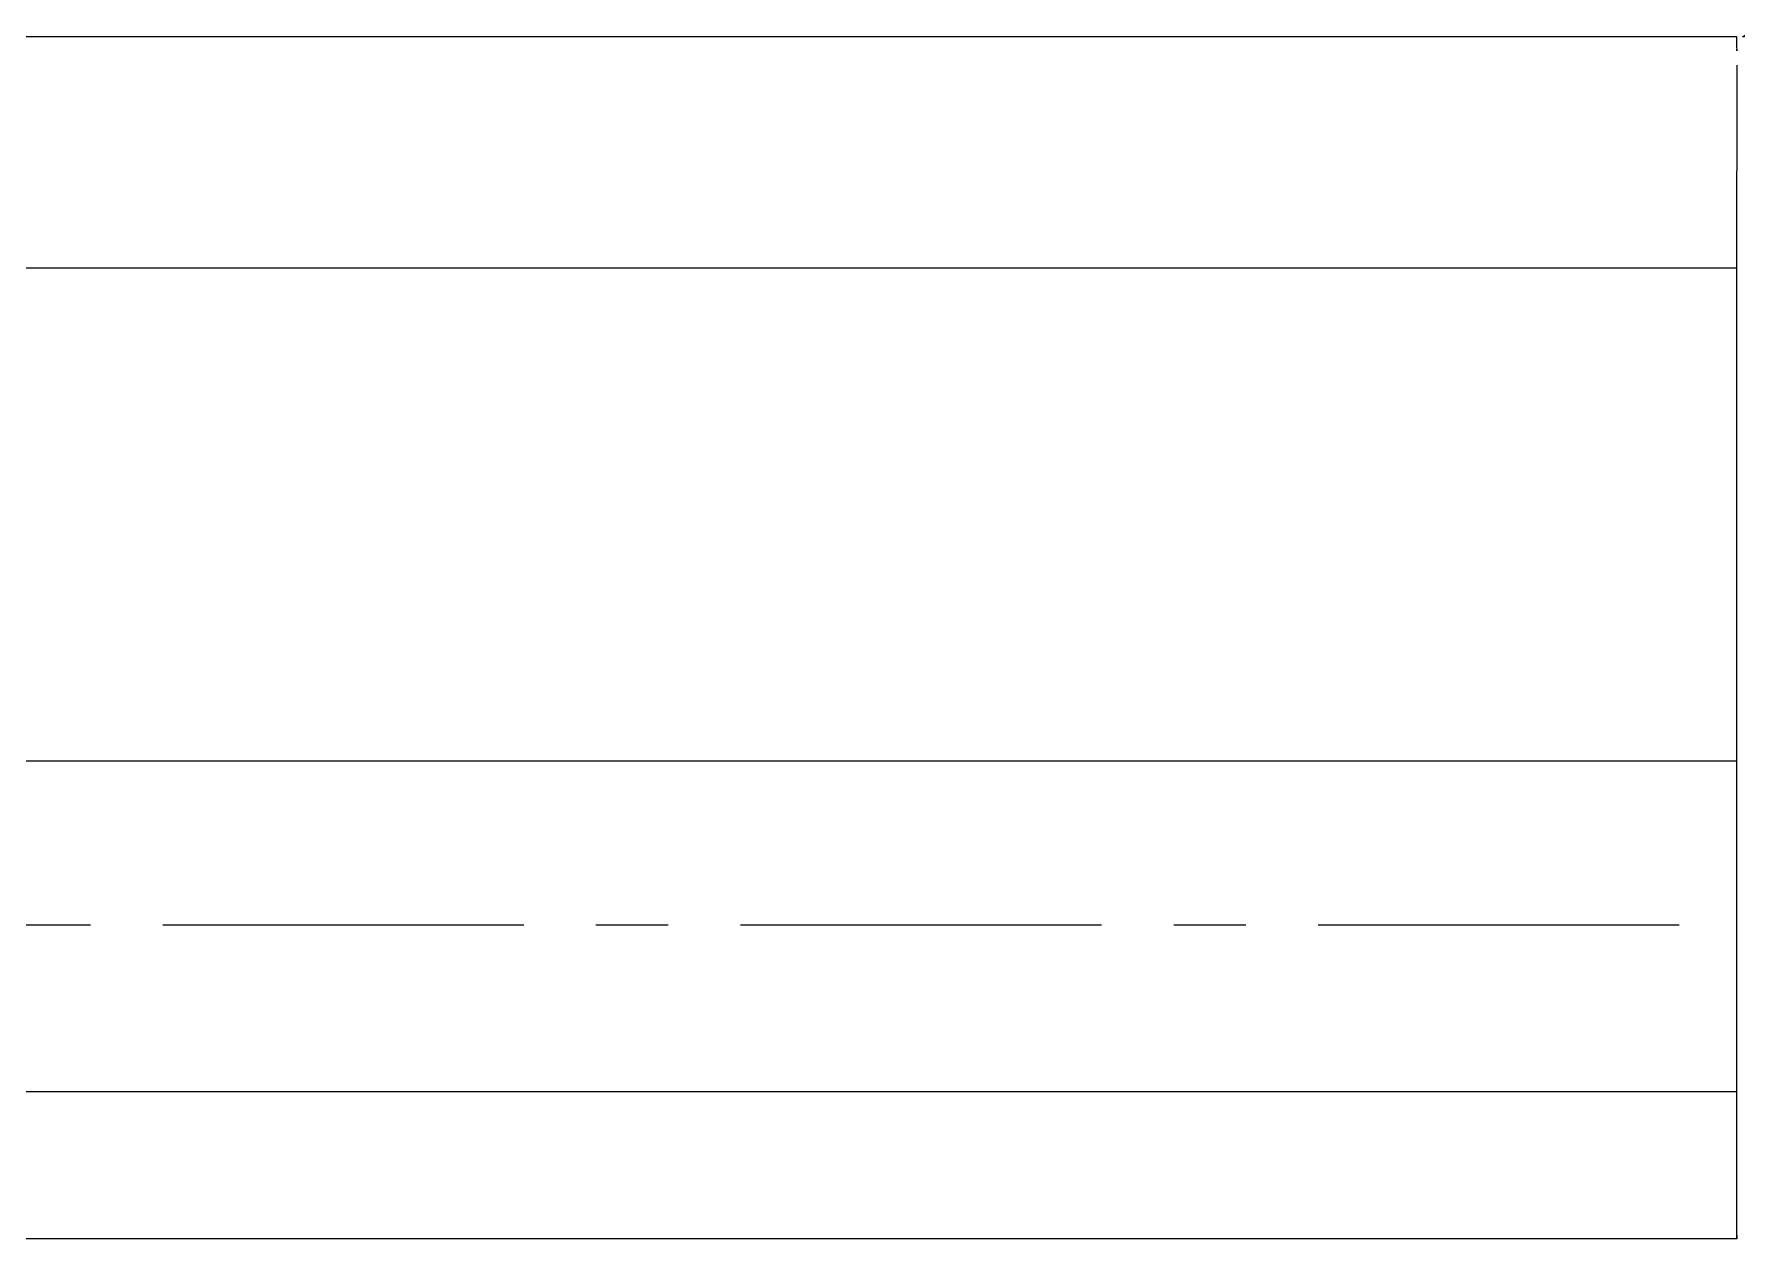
# Model space of a CAD drawing. Extents: x 16296675745 to 16296677481, y -37409619395 to -37409618123.
# Drawn here: x 16296676808.4 to 16296676867.3, y -37409618559.4 to -37409618517.7 of the extents above; entities that cross this region are included whole.
import ezdxf

# ---------------------------------------------------------------- set-up
doc = ezdxf.new("R2010")
doc.units = 0
doc.header["$LTSCALE"] = 10
doc.header["$MEASUREMENT"] = 0
doc.linetypes.add('CENTER', pattern=[2, 1.25, -0.25, 0.25, -0.25])
doc.layers.get('0').update_dxf_attribs({"linetype": 'CONTINUOUS'})
doc.layers.add('BODY', color=7, linetype='CONTINUOUS')

msp = doc.modelspace()

# ---------------------------------------------------------------- linework, layer by layer
at = {"color": 1, "linetype": 'CENTER'}
msp.add_line((16296676905.31856, -37409618548.569839), (16296676515.31856, -37409618548.569839), dxfattribs=at)
at = {"layer": 'BODY'}
for p, q in [((16296676867.31856, -37409618517.811012), (16296676713.780411, -37409618517.811012)), ((16296676867.31856, -37409618518.188721), (16296676867.31856, -37409618517.811012)), ((16296676867.31856, -37409618518.784897), (16296676867.31856, -37409618522.4422)), ((16296676867.31856, -37409618527.4207), (16296676867.31856, -37409618522.457962)), ((16296676714.47574, -37409618525.811012), (16296676867.31856, -37409618525.811012)), ((16296676867.31856, -37409618527.494186), (16296676867.31856, -37409618527.4207)), ((16296676867.31856, -37409618559.431473), (16296676867.31856, -37409618527.494186)), ((16296676706.594839, -37409618542.875107), (16296676867.31856, -37409618542.875107)), ((16296676867.31856, -37409618554.335274), (16296676705.59334, -37409618554.335274)), ((16296676867.31856, -37409618559.285019), (16296676867.31856, -37409618558.507202)), ((16296676867.31856, -37409618559.431473), (16296676707.82233, -37409618559.431473))]:
    msp.add_line(p, q, dxfattribs=at)
msp.add_arc((16296676867.81856, -37409618518.211014), 0.5, 90, 180, dxfattribs=at)
msp.add_open_spline([(16296676867.31856, -37409618518.211014), (16296676867.31856, -37409618518.2099), (16296676867.31856, -37409618518.405251), (16296676867.31856, -37409618518.784897)], degree=3, dxfattribs=at)
msp.add_rational_spline([(16296676867.318569, -37409618559.430794), (16296676867.318569, -37409618559.442307), (16296676867.31856, -37409618559.285019)], [0.854125447661, 0.844400477505, 1], degree=2, dxfattribs=at)

doc.saveas('drawing.dxf')
